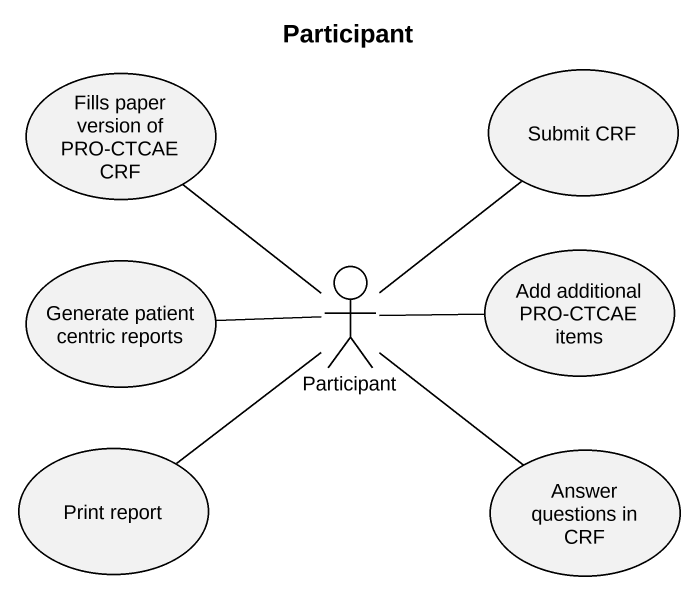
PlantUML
@startuml
title Participant
usecase "Fills paper version of PRO-CTCAE CRF" as Fills_paper_version_of_PRO
usecase "Submit CRF" as Submit_CRF
usecase "Generate patient centric reports" as Generate_patient_centric
actor "Participant" as Participant_
usecase "Add additional PRO-CTCAE items" as Add_additional_PRO_CTCAE
usecase "Print report" as Print_report
usecase "Answer questions in CRF" as Answer_questions_in_CRF
Participant_ -up- Fills_paper_version_of_PRO
Participant_ -up- Submit_CRF
Participant_ -left- Generate_patient_centric
Participant_ -right- Add_additional_PRO_CTCAE
Participant_ -- Print_report
Participant_ -- Answer_questions_in_CRF
@enduml
